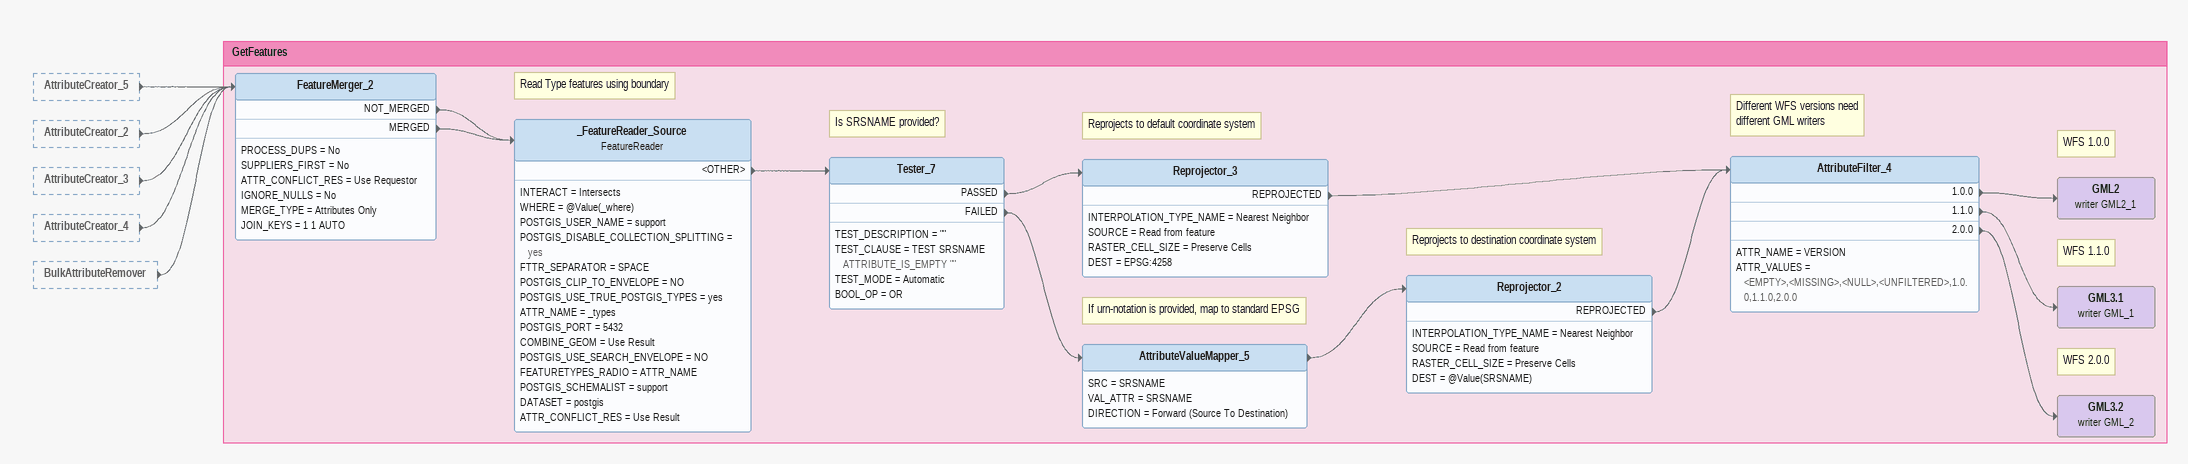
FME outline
AttributeCreator_5 [outside]
    -> FeatureMerger_2
AttributeCreator_2 [outside]
    -> FeatureMerger_2
AttributeCreator_3 [outside]
    -> FeatureMerger_2
AttributeCreator_4 [outside]
    -> FeatureMerger_2
BulkAttributeRemover [outside]
    -> FeatureMerger_2

Bookmark: GetFeatures
FeatureMerger_2
    PROCESS_DUPS = No
    SUPPLIERS_FIRST = No
    ATTR_CONFLICT_RES = Use Requestor
    IGNORE_NULLS = No
    MERGE_TYPE = Attributes Only
    JOIN_KEYS = 1 1 AUTO
    NOT_MERGED -> _FeatureReader_Source
    MERGED -> _FeatureReader_Source
Note: Read Type features using boundary
_FeatureReader_Source: FeatureReader
    INTERACT = Intersects
    WHERE = @Value(_where)
    POSTGIS_USER_NAME = support
    POSTGIS_DISABLE_COLLECTION_SPLITTING = yes
    FTTR_SEPARATOR = SPACE
    POSTGIS_CLIP_TO_ENVELOPE = NO
    POSTGIS_USE_TRUE_POSTGIS_TYPES = yes
    ATTR_NAME = _types
    POSTGIS_PORT = 5432
    COMBINE_GEOM = Use Result
    POSTGIS_USE_SEARCH_ENVELOPE = NO
    FEATURETYPES_RADIO = ATTR_NAME
    POSTGIS_SCHEMALIST = support
    DATASET = postgis
    ATTR_CONFLICT_RES = Use Result
    <OTHER> -> Tester_7
Note: Is SRSNAME provided?
Tester_7
    TEST_DESCRIPTION = ""
    TEST_CLAUSE = TEST SRSNAME ATTRIBUTE_IS_EMPTY ""
    TEST_MODE = Automatic
    BOOL_OP = OR
    PASSED -> Reprojector_3
    FAILED -> AttributeValueMapper_5
Note: Reprojects to default coordinate system
Reprojector_3
    INTERPOLATION_TYPE_NAME = Nearest Neighbor
    SOURCE = Read from feature
    RASTER_CELL_SIZE = Preserve Cells
    DEST = EPSG:4258
    REPROJECTED -> AttributeFilter_4
Note: If urn-notation is provided, map to standard EPSG
AttributeValueMapper_5
    SRC = SRSNAME
    VAL_ATTR = SRSNAME
    DIRECTION = Forward (Source To Destination)
    -> Reprojector_2
Note: Reprojects to destination coordinate system
Reprojector_2
    INTERPOLATION_TYPE_NAME = Nearest Neighbor
    SOURCE = Read from feature
    RASTER_CELL_SIZE = Preserve Cells
    DEST = @Value(SRSNAME)
    REPROJECTED -> AttributeFilter_4
Note: Different WFS versions need / different GML writers
AttributeFilter_4
    ATTR_NAME = VERSION
    ATTR_VALUES = <EMPTY>,<MISSING>,<NULL>,<UNFILTERED>,1.0.0,1.1.0,2.0.0
    1.0.0 -> GML2 (writer GML2_1)
    1.1.0 -> GML3.1 (writer GML_1)
    2.0.0 -> GML3.2 (writer GML_2)
Note: WFS 1.0.0
GML2 (writer GML2_1)
Note: WFS 1.1.0
GML3.1 (writer GML_1)
Note: WFS 2.0.0
GML3.2 (writer GML_2)
